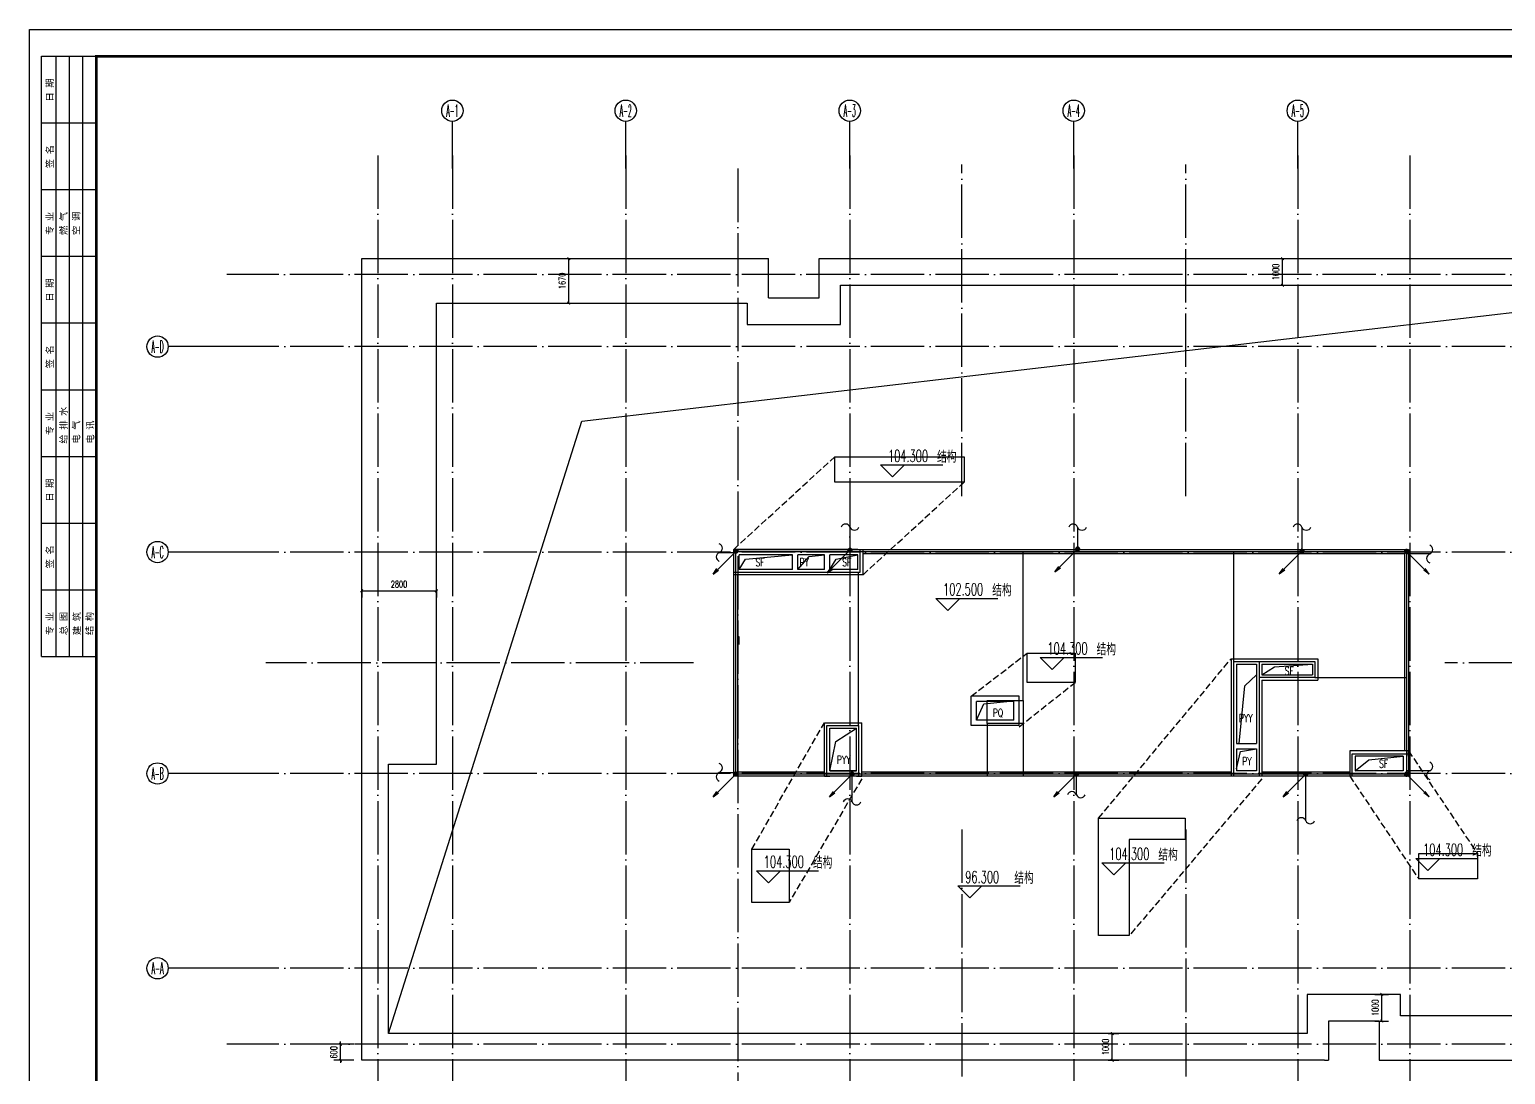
# Model space of a CAD drawing. Extents: x 1980812 to 2226895, y -554123 to 281606.
# Drawn here: x 1980812 to 2036154, y -533892 to -494723 of the extents above; entities that cross this region are included whole.
import ezdxf
from ezdxf.enums import TextEntityAlignment as Align

# ---------------------------------------------------------------- set-up
doc = ezdxf.new("R2010")
doc.units = 0
doc.header["$LTSCALE"] = 1000
doc.header["$MEASUREMENT"] = 0
doc.linetypes.add('DASH', pattern=[0.35, 0.25, -0.1])
doc.linetypes.add('DOTE', pattern=[2.42, 2, -0.2, 0.02, -0.2])
doc.layers.get('Defpoints').update_dxf_attribs({"color": 8})
for name, color, linetype in [('$TD_AUDIT_GENERATED_(158)', 8, 'Continuous'), ('$TD_AUDIT_GENERATED_(1F3)', 7, 'Continuous'), ('$TD_AUDIT_GENERATED_(210)', 8, 'Continuous'), ('1', 1, 'Continuous'), ('AXIS', 7, 'Continuous'), ('AXIS_TEXT', 7, 'Continuous'), ('CURTWALL', 8, 'Continuous'), ('DIM_ELEV', 8, 'Continuous'), ('DIM_SYMB', 8, 'Continuous'), ('dote', 8, 'DOTE'), ('DQ1', 1, 'Continuous'), ('DQ2', 2, 'Continuous'), ('DQ7', 7, 'Continuous'), ('DQFL', 2, 'X_LINE'), ('DQK1', 1, 'Continuous'), ('DQK7', 7, 'Continuous'), ('PUB_DIM', 8, 'Continuous'), ('TK', 1, 'Continuous'), ('WALL', 7, 'Continuous')]:
    doc.layers.add(name, color=color, linetype=linetype)
doc.styles.add('_TCH_AXIS', font='COMPLEX', dxfattribs={"bigfont": 'GBCBIG'})
doc.styles.add('_TCH_DIM_T3', font='SIMPLEX', dxfattribs={"width": 0.705882, "bigfont": 'GBCBIG'})
doc.styles.add('COMPLEX', font='COMPLEX')
doc.styles.add('D8', font='txtw.shx', dxfattribs={"width": 0.7, "bigfont": 'hztxtw.shx'})
doc.styles.add('HZTXTW', font='txtw.shx', dxfattribs={"width": 0.6, "bigfont": 'hztxtw.shx'})
doc.styles.add('SONGTI', font='', dxfattribs={"width": 1.1})
doc.styles.get("Standard").update_dxf_attribs({"font": 'gbenor.shx', "bigfont": 'gbcbig.shx'})
doc.styles.get('SONGTI').set_extended_font_data('NSimSun')
doc.linetypes.add('X_LINE', pattern='A,0.5,["X",Standard,S=0.2,R=0,X=0,Y=-0.08],0.5', length=1)
doc.dimstyles.new('_TCH_ARCH&&100', dxfattribs={"dimtxt": 255, "dimasz": 100, "dimexe": 250, "dimexo": 300, "dimgap": 122.5, "dimtad": 1, "dimdec": 0, "dimzin": 0, "dimdsep": 46, "dimtxsty": '_TCH_DIM_T3', "dimblk": 'ARCHTICK', "dimcen": 0.09, "dimclrt": 7, "dimazin": 2, "dimtfac": 1, "dimtdec": 0, "dimtix": 1, "dimtmove": 2, "dimatfit": 3, "dimfxl": 1, "dimtolj": 1, "dimtzin": 0, "dimarcsym": 0})

# ---------------------------------------------------------------- blocks, each defined once
blk = doc.blocks.new('_AXISO')
blk.add_circle((0, 0), 0.5)
at = {"layer": 'AXIS_TEXT', "style": 'COMPLEX', "width": 1.041667}
blk.add_attdef('A', text='', height=0.56, dxfattribs=at).set_placement((-0.25, -0.28), (0.25, -0.28), align=Align.FIT)
blk = doc.blocks.new('$TD_AUDIT_GENERATED_(9F)')
at = {"layer": 'AXIS'}
for p, q in [((0, 29979), (0, 31745)), ((6500, 29979), (6500, 31745)), ((14900, 29979), (14900, 31745)), ((23300, 29979), (23300, 31745)), ((31700, 29979), (31700, 31745)), ((-6824, 23300), (-10655, 23300)), ((-6824, 15600), (-10655, 15600)), ((-6824, 7300), (-10655, 7300)), ((-6824, 0), (-10655, 0))]:
    blk.add_line(p, q, dxfattribs=at)
at = {"layer": 'dote'}
for p, q in [((-2800, 30469), (-2800, -6248)), ((0, 30469), (0, -6248)), ((6500, 30469), (6500, -6248)), ((14900, 30469), (14900, -6248)), ((23300, 30469), (23300, -6248)), ((31700, 30469), (31700, -6248)), ((35900, 30469), (35900, -5250)), ((10700, 29972), (10700, -5320)), ((19100, 17700), (19100, 30123)), ((27500, 17700), (27500, 30123)), ((56411, 26000), (-8456, 26000)), ((56413, 23300), (-8454, 23300)), ((56413, 15600), (-8454, 15600)), ((9046, 11450), (-6998, 11450)), ((54631, 11450), (37209, 11450)), ((56413, 7300), (-8454, 7300)), ((19100, 5200), (19100, -5320)), ((27500, 5200), (27500, -4850)), ((56413, 0), (-8454, 0)), ((56413, -2850), (-8454, -2850))]:
    blk.add_line(p, q, dxfattribs=at)
at = {"layer": 'AXIS'}
ref = blk.add_blockref('_AXISO', (0, 32145), dxfattribs=dict(at, xscale=800, yscale=800, zscale=800))
ref.add_attrib('A', 'A-1', dxfattribs={"layer": 'AXIS_TEXT', "height": 452.5, "style": '_TCH_AXIS', "width": 0.375}).set_placement((-226, 31919), (226, 31919), align=Align.FIT)
ref = blk.add_blockref('_AXISO', (6500, 32145), dxfattribs=dict(at, xscale=800, yscale=800, zscale=800))
ref.add_attrib('A', 'A-2', dxfattribs={"layer": 'AXIS_TEXT', "height": 452.5, "style": '_TCH_AXIS', "width": 0.344262}).set_placement((6274, 31919), (6726, 31919), align=Align.FIT)
ref = blk.add_blockref('_AXISO', (14900, 32145), dxfattribs=dict(at, xscale=800, yscale=800, zscale=800))
ref.add_attrib('A', 'A-3', dxfattribs={"layer": 'AXIS_TEXT', "height": 452.5, "style": '_TCH_AXIS', "width": 0.344262}).set_placement((14674, 31919), (15126, 31919), align=Align.FIT)
ref = blk.add_blockref('_AXISO', (23300, 32145), dxfattribs=dict(at, xscale=800, yscale=800, zscale=800))
ref.add_attrib('A', 'A-4', dxfattribs={"layer": 'AXIS_TEXT', "height": 452.5, "style": '_TCH_AXIS', "width": 0.333333}).set_placement((23074, 31919), (23526, 31919), align=Align.FIT)
ref = blk.add_blockref('_AXISO', (31700, 32145), dxfattribs=dict(at, xscale=800, yscale=800, zscale=800))
ref.add_attrib('A', 'A-5', dxfattribs={"layer": 'AXIS_TEXT', "height": 452.5, "style": '_TCH_AXIS', "width": 0.344262}).set_placement((31474, 31919), (31926, 31919), align=Align.FIT)
ref = blk.add_blockref('_AXISO', (-11055, 23300), dxfattribs=dict(at, xscale=800, yscale=800, zscale=800))
ref.add_attrib('A', 'A-D', dxfattribs={"layer": 'AXIS_TEXT', "height": 452.5, "style": '_TCH_AXIS', "width": 0.328125}).set_placement((-11281, 23074), (-10828, 23074), align=Align.FIT)
ref = blk.add_blockref('_AXISO', (-11055, 15600), dxfattribs=dict(at, xscale=800, yscale=800, zscale=800))
ref.add_attrib('A', 'A-C', dxfattribs={"layer": 'AXIS_TEXT', "height": 452.5, "style": '_TCH_AXIS', "width": 0.33871}).set_placement((-11281, 15374), (-10828, 15374), align=Align.FIT)
ref = blk.add_blockref('_AXISO', (-11055, 7300), dxfattribs=dict(at, xscale=800, yscale=800, zscale=800))
ref.add_attrib('A', 'A-B', dxfattribs={"layer": 'AXIS_TEXT', "height": 452.5, "style": '_TCH_AXIS', "width": 0.328125}).set_placement((-11281, 7074), (-10828, 7074), align=Align.FIT)
ref = blk.add_blockref('_AXISO', (-11055, 0), dxfattribs=dict(at, xscale=800, yscale=800, zscale=800))
ref.add_attrib('A', 'A-A', dxfattribs={"layer": 'AXIS_TEXT', "height": 452.5, "style": '_TCH_AXIS', "width": 0.323077}).set_placement((-11281, -226), (-10828, -226), align=Align.FIT)
blk = doc.blocks.new('_ArchTick')
at = {"color": 0, "linetype": 'ByBlock', "const_width": 0.4}
blk.add_lwpolyline([(-0.5, -0.5), (0.5, 0.5)], dxfattribs=at)
blk = doc.blocks.new('*D213')
at = {"layer": 'Defpoints', "color": 0, "transparency": 16777216}
for p in [(1992470, -532760), (1993267, -532760), (1993267, -533360)]:
    blk.add_point(p, dxfattribs=at)
at = {"layer": 'PUB_DIM', "color": 0, "lineweight": -2, "transparency": 16777216}
for p, q in [((1992967, -532760), (1992220, -532760)), ((1992470, -532760), (1992470, -532660)), ((1992470, -533360), (1992470, -532760)), ((1992967, -533360), (1992220, -533360)), ((1992470, -533360), (1992470, -533460))]:
    blk.add_line(p, q, dxfattribs=at)
at = {"layer": 'PUB_DIM', "color": 0, "lineweight": -2, "transparency": 16777216, "xscale": 100, "yscale": 100, "zscale": 100}
for p, rotation in [((1992470, -532760), 270), ((1992470, -533360), 90)]:
    blk.add_blockref('_ArchTick', p, dxfattribs=dict(at, rotation=rotation))
at = {"layer": 'PUB_DIM', "color": 7, "transparency": 16777216, "insert": (1992220, -533060), "char_height": 255, "attachment_point": 5, "rotation": 90, "style": '_TCH_DIM_T3'}
blk.add_mtext('\\A1;600', dxfattribs=at)
blk = doc.blocks.new('*D214')
at = {"layer": 'Defpoints', "color": 0, "transparency": 16777216}
for p in [(2030950, -530890), (2031520, -530890), (2030950, -531890)]:
    blk.add_point(p, dxfattribs=at)
at = {"layer": 'PUB_DIM', "color": 0, "lineweight": -2, "transparency": 16777216}
for p, q in [((2031250, -530890), (2031770, -530890)), ((2031520, -531890), (2031520, -530890)), ((2031250, -531890), (2031770, -531890))]:
    blk.add_line(p, q, dxfattribs=at)
at = {"layer": 'PUB_DIM', "color": 0, "lineweight": -2, "transparency": 16777216, "xscale": 100, "yscale": 100, "zscale": 100}
for p, rotation in [((2031520, -530890), 90), ((2031520, -531890), 270)]:
    blk.add_blockref('_ArchTick', p, dxfattribs=dict(at, rotation=rotation))
at = {"layer": 'PUB_DIM', "color": 7, "transparency": 16777216, "insert": (2031270, -531390), "char_height": 255, "attachment_point": 5, "rotation": 90, "style": '_TCH_DIM_T3'}
blk.add_mtext('\\A1;1000', dxfattribs=at)
blk = doc.blocks.new('*D215')
at = {"layer": 'Defpoints', "color": 0, "transparency": 16777216}
for p in [(1993267, -515401), (1996067, -515401), (1996067, -515765)]:
    blk.add_point(p, dxfattribs=at)
at = {"layer": 'PUB_DIM', "color": 0, "lineweight": -2, "transparency": 16777216}
for p, q in [((1993267, -515701), (1993267, -516015)), ((1993267, -515765), (1996067, -515765)), ((1996067, -515701), (1996067, -516015))]:
    blk.add_line(p, q, dxfattribs=at)
at = {"layer": 'PUB_DIM', "color": 0, "lineweight": -2, "transparency": 16777216, "xscale": 100, "yscale": 100, "zscale": 100, "rotation": 180}
blk.add_blockref('_ArchTick', (1993267, -515765), dxfattribs=at)
at = {"layer": 'PUB_DIM', "color": 0, "lineweight": -2, "transparency": 16777216, "xscale": 100, "yscale": 100, "zscale": 100}
blk.add_blockref('_ArchTick', (1996067, -515765), dxfattribs=at)
at = {"layer": 'PUB_DIM', "color": 7, "transparency": 16777216, "insert": (1994667, -515515), "char_height": 255, "attachment_point": 5, "style": '_TCH_DIM_T3'}
blk.add_mtext('\\A1;2800', dxfattribs=at)
blk = doc.blocks.new('*D216')
at = {"layer": 'Defpoints', "color": 0, "transparency": 16777216}
for p in [(2026808, -503310), (2027790, -503310), (2026808, -504310)]:
    blk.add_point(p, dxfattribs=at)
at = {"layer": 'PUB_DIM', "color": 0, "lineweight": -2, "transparency": 16777216}
for p, q in [((2027108, -503310), (2028040, -503310)), ((2027790, -504310), (2027790, -503310)), ((2027108, -504310), (2028040, -504310))]:
    blk.add_line(p, q, dxfattribs=at)
at = {"layer": 'PUB_DIM', "color": 0, "lineweight": -2, "transparency": 16777216, "xscale": 100, "yscale": 100, "zscale": 100}
for p, rotation in [((2027790, -503310), 90), ((2027790, -504310), 270)]:
    blk.add_blockref('_ArchTick', p, dxfattribs=dict(at, rotation=rotation))
at = {"layer": 'PUB_DIM', "color": 7, "transparency": 16777216, "insert": (2027540, -503810), "char_height": 255, "attachment_point": 5, "rotation": 90, "style": '_TCH_DIM_T3'}
blk.add_mtext('\\A1;1000', dxfattribs=at)
blk = doc.blocks.new('*D217')
at = {"layer": 'Defpoints', "color": 0, "transparency": 16777216}
for p in [(2000891, -503310), (2001034, -503310), (2000891, -504980)]:
    blk.add_point(p, dxfattribs=at)
at = {"layer": 'PUB_DIM', "color": 0, "lineweight": -2, "transparency": 16777216}
for p, q in [((2001034, -504980), (2001034, -503310)), ((2001191, -503310), (2001284, -503310)), ((2001191, -504980), (2001284, -504980))]:
    blk.add_line(p, q, dxfattribs=at)
at = {"layer": 'PUB_DIM', "color": 0, "lineweight": -2, "transparency": 16777216, "xscale": 100, "yscale": 100, "zscale": 100}
for p, rotation in [((2001034, -503310), 90), ((2001034, -504980), 270)]:
    blk.add_blockref('_ArchTick', p, dxfattribs=dict(at, rotation=rotation))
at = {"layer": 'PUB_DIM', "color": 7, "transparency": 16777216, "insert": (2000784, -504145), "char_height": 255, "attachment_point": 5, "rotation": 90, "style": '_TCH_DIM_T3'}
blk.add_mtext('\\A1;1670', dxfattribs=at)
blk = doc.blocks.new('*D218')
at = {"layer": 'Defpoints', "color": 0, "transparency": 16777216}
for p in [(2020960, -532360), (2021409, -532360), (2020960, -533360)]:
    blk.add_point(p, dxfattribs=at)
at = {"layer": 'PUB_DIM', "color": 0, "lineweight": -2, "transparency": 16777216}
for p, q in [((2021260, -532360), (2021659, -532360)), ((2021409, -533360), (2021409, -532360)), ((2021260, -533360), (2021659, -533360))]:
    blk.add_line(p, q, dxfattribs=at)
at = {"layer": 'PUB_DIM', "color": 0, "lineweight": -2, "transparency": 16777216, "xscale": 100, "yscale": 100, "zscale": 100}
for p, rotation in [((2021409, -532360), 90), ((2021409, -533360), 270)]:
    blk.add_blockref('_ArchTick', p, dxfattribs=dict(at, rotation=rotation))
at = {"layer": 'PUB_DIM', "color": 7, "transparency": 16777216, "insert": (2021159, -532860), "char_height": 255, "attachment_point": 5, "rotation": 90, "style": '_TCH_DIM_T3'}
blk.add_mtext('\\A1;1000', dxfattribs=at)
blk = doc.blocks.new('*X251')
at = {"color": 0}
for p, q in [((126, 2940), (274, 2940)), ((128, 2970), (272, 2970)), ((137, 2910), (263, 2910)), ((144, 3000), (256, 3000)), ((173, 2880), (227, 2880))]:
    blk.add_line(p, q, dxfattribs=at)
blk = doc.blocks.new('j')
at = {"layer": '1', "color": 7}
blk.add_line((850, 850), (850, 850), dxfattribs=at)
blk.add_line((850, 850), (850, 850), dxfattribs=at)
blk.add_line((850, 850), (850, 850), dxfattribs=at)
blk.add_line((850, 850), (850, 850), dxfattribs=at)
blk.add_line((850, 850), (850, 850), dxfattribs=at)
blk.add_line((850, 850), (850, 850), dxfattribs=at)
blk.add_line((850, 850), (850, 850), dxfattribs=at)
blk.add_line((850, 850), (850, 850), dxfattribs=at)
blk.add_line((850, 850), (850, 850), dxfattribs=at)
blk.add_line((850, 850), (850, 850), dxfattribs=at)
blk.add_line((850, 850), (850, 850), dxfattribs=at)
blk.add_line((850, 850), (850, 850), dxfattribs=at)
blk.add_line((850, 850), (850, 850), dxfattribs=at)
blk.add_line((850, 850), (850, 850), dxfattribs=at)
blk.add_line((850, 850), (850, 850), dxfattribs=at)
blk.add_line((850, 850), (850, 850), dxfattribs=at)
blk.add_line((850, 850), (850, 850), dxfattribs=at)
blk.add_line((850, 850), (850, 850), dxfattribs=at)
at = {"layer": 'DQK1'}
blk.add_circle((0, 0), 75, dxfattribs=at)
at = {"layer": 'DQK7'}
for p, q in [((0, 0), (850, 850)), ((850, 850), (647, 703)), ((850, 850), (703, 647))]:
    blk.add_line(p, q, dxfattribs=at)
at = {"layer": 'DQK1'}
blk.add_blockref('*X251', (-200, -2950), dxfattribs=at)
blk = doc.blocks.new('pzh')
at = {"layer": 'DQK1'}
for centre, start, end in [((-61, 165), 290.3188, 69.6812), ((61, -165), 110.3188, 249.6812)]:
    blk.add_arc(centre, 176, start, end, dxfattribs=at)
blk = doc.blocks.new('$TD_AUDIT_GENERATED_(62C)')
at = {"layer": 'TK'}
for p, q in [((115148889, 23475903), (115148889, 23483403)), ((115148889, 23483403), (115150939, 23483403)), ((115149439, 23475903), (115149439, 23483403)), ((115149939, 23475903), (115149939, 23483403)), ((115150439, 23475903), (115150439, 23483403)), ((115150939, 23475903), (115150939, 23483403)), ((115148889, 23480903), (115150939, 23480903)), ((115148889, 23478403), (115150939, 23478403)), ((115148889, 23468403), (115148889, 23475903)), ((115148889, 23475903), (115150939, 23475903)), ((115149439, 23468403), (115149439, 23475903)), ((115149939, 23468403), (115149939, 23475903)), ((115150439, 23468403), (115150439, 23475903)), ((115150939, 23468403), (115150939, 23475903)), ((115148889, 23473403), (115150939, 23473403)), ((115148889, 23470903), (115150939, 23470903)), ((115148889, 23460903), (115148889, 23468403)), ((115148889, 23468403), (115150939, 23468403)), ((115149439, 23460903), (115149439, 23468403)), ((115149939, 23460903), (115149939, 23468403)), ((115150439, 23460903), (115150439, 23468403)), ((115150939, 23460903), (115150939, 23468403)), ((115148889, 23465903), (115150939, 23465903)), ((115148889, 23463403), (115150939, 23463403)), ((115148889, 23460903), (115150939, 23460903))]:
    blk.add_line(p, q, dxfattribs=at)
at = {"layer": 'TK', "style": 'SONGTI'}
for s, p in [('\\M+5C8D5 \\M+5C6DA', (115149324, 23481702)), ('\\M+5C7A9 \\M+5C3FB', (115149324, 23479202)), ('\\M+5C8BC \\M+5C6F8', (115149842, 23476702)), ('\\M+5D7A8 \\M+5D2B5', (115149324, 23476702)), ('\\M+5BFD5 \\M+5B5F7', (115150316, 23476702)), ('\\M+5C8D5 \\M+5C6DA', (115149324, 23474202)), ('\\M+5C7A9 \\M+5C3FB', (115149324, 23471702)), ('\\M+5D7A8 \\M+5D2B5', (115149324, 23469202)), ('\\M+5B8F8 \\M+5C5C5 \\M+5CBAE', (115149842, 23468880)), ('\\M+5B5E7 \\M+5C6F8', (115150316, 23468880)), ('\\M+5B5E7 \\M+5D1B6', (115150842, 23468880)), ('\\M+5C8D5 \\M+5C6DA', (115149324, 23466702)), ('\\M+5C7A9 \\M+5C3FB', (115149324, 23464202)), ('\\M+5D7A8 \\M+5D2B5', (115149324, 23461702)), ('\\M+5D7DC \\M+5CDBC', (115149842, 23461702)), ('\\M+5BDA8 \\M+5D6FE', (115150342, 23461702)), ('\\M+5BDE1 \\M+5B9B9', (115150816, 23461702))]:
    blk.add_text(s, height=250, rotation=90, dxfattribs=at).set_placement(p)
blk = doc.blocks.new('tu kuang A1 A')
at = {"layer": 'TK'}
blk.add_lwpolyline([(0, 59400), (84100, 59400), (84100, 0), (0, 0)], close=True, dxfattribs=at)
at = {"layer": 'TK', "const_width": 100}
blk.add_lwpolyline([(83100, 1000), (83100, 58400), (2500, 58400), (2500, 1000)], close=True, dxfattribs=at)
at = {"layer": 'TK'}
blk.add_blockref('$TD_AUDIT_GENERATED_(62C)', (-115148439, -23425003), dxfattribs=at)

msp = doc.modelspace()

# ---------------------------------------------------------------- linework, layer by layer
at = {"layer": '$TD_AUDIT_GENERATED_(158)', "color": 2}
for p, q in [((1993266.5, -503309.9), (2008516.5, -503309.9)), ((1993266.5, -521509.9), (1993266.5, -503309.9)), ((2008516.5, -504779.9), (2008516.5, -503309.9)), ((2010416.5, -504779.9), (2010416.5, -503309.9)), ((2010416.5, -503309.9), (2010616.5, -503309.9)), ((2010616.5, -503309.9), (2046166.5, -503309.9)), ((2011216.5, -504909.9), (2011216.5, -504309.9)), ((1996066.5, -522259.9), (1996066.5, -504979.9)), ((1996066.5, -504979.9), (2007716.5, -504979.9)), ((2008516.5, -504779.9), (2010416.5, -504779.9)), ((1993266.5, -533359.9), (1993266.5, -521509.9)), ((1994266.5, -522259.9), (1996066.5, -522259.9)), ((2028716.5, -531759.9), (2028716.5, -532359.9)), ((2031416.5, -531889.9), (2029516.5, -531889.9)), ((2029516.5, -531889.9), (2029516.5, -533359.9)), ((2031416.5, -531889.9), (2031416.5, -533359.9)), ((2029366.5, -533359.9), (1993266.5, -533359.9)), ((2029366.5, -533359.9), (2029516.5, -533359.9)), ((2031416.5, -533359.9), (2046166.5, -533359.9))]:
    msp.add_line(p, q, dxfattribs=at)
for points in [[(2007716.5, -504979.9), (2007716.5, -505779.9), (2011216.5, -505779.9), (2011216.5, -504309.9)], [(2043366.5, -515009.9), (2043366.5, -531689.9), (2032216.5, -531689.9), (2032216.5, -530889.9), (2028716.5, -530889.9), (2028716.5, -532359.9), (1994266.5, -532359.9)]]:
    msp.add_lwpolyline(points, dxfattribs=at)
at = {"layer": '$TD_AUDIT_GENERATED_(210)'}
for p, q in [((2032316.5, -521959.9), (2032316.5, -522509.9)), ((2010816.5, -522509.9), (2011816.5, -522509.9))]:
    msp.add_line(p, q, dxfattribs=at)
for points in [[(1994266.5, -532359.9), (2001517.3, -509399.7), (2045166.5, -504309.9)], [(2007416.5, -514959.9), (2007658.5, -514571.9), (2009416.5, -514409.9)], [(2009616.5, -514959.9), (2010048.8, -514475.3), (2010616.5, -514409.9)], [(2010816.5, -514959.9), (2011058.5, -514571.9), (2011866.5, -514409.9)], [(2012066.5, -514359.9), (2032366.5, -514359.9), (2032366.5, -521759.9)], [(2010616.5, -522559.9), (2007366.5, -522559.9), (2007366.5, -515159.9)], [(2027016.5, -518909.9), (2027490.4, -518614.9), (2028916.5, -518509.9)], [(2026166.5, -521484.9), (2026386.2, -519323.7), (2026816.5, -518909.9)], [(2016316.5, -520609.9), (2016596.2, -520001.8), (2017456.5, -519909.9)], [(2010816.5, -522509.9), (2011039.3, -521416.6), (2011816.5, -520909.9)], [(2026066.5, -522434.9), (2026218, -521781.3), (2026816.5, -521684.9)], [(2030516.5, -522509.9), (2031028, -522094.3), (2032316.5, -521959.9)], [(2025866.5, -522559.9), (2012016.5, -522559.9)], [(2030316.5, -522559.9), (2027016.5, -522559.9)]]:
    msp.add_lwpolyline(points, dxfattribs=at)
for points in [[(2011003.2, -510737.6), (2015853.2, -510737.6), (2015853.2, -511687.6), (2011003.2, -511687.6)], [(2007216.5, -514209.9), (2032516.5, -514209.9), (2032516.5, -522709.9), (2007216.5, -522709.9)], [(2018223.4, -518093.6), (2020023.4, -518093.6), (2020023.4, -519193.6), (2018223.4, -519193.6)], [(2020899.7, -524286.9), (2024149.7, -524286.9), (2024149.7, -525086.9), (2022049.7, -525086.9), (2022049.7, -528686.9), (2020899.7, -528686.9)], [(2007892.7, -525448.6), (2009292.7, -525448.6), (2009292.7, -527448.6), (2007892.7, -527448.6)], [(2032901.2, -525614.1), (2035101.2, -525614.1), (2035101.2, -526564.1), (2032901.2, -526564.1)]]:
    msp.add_lwpolyline(points, close=True, dxfattribs=at)
at = {"layer": 'CURTWALL'}
for p, q in [((2011216.5, -504309.9), (2045166.5, -504309.9)), ((1994266.5, -532359.9), (1994266.5, -522259.9))]:
    msp.add_line(p, q, dxfattribs=at)
at = {"layer": 'DIM_ELEV'}
for p, q in [((2013173.7, -511494.1), (2012723.7, -511044.1)), ((2012723.7, -511044.1), (2015057.5, -511044.1)), ((2013173.7, -511494.1), (2013623.7, -511044.1)), ((2015240.2, -516495.2), (2014790.2, -516045.2)), ((2014790.2, -516045.2), (2017124, -516045.2)), ((2015240.2, -516495.2), (2015690.2, -516045.2)), ((2019154.7, -518711.6), (2018704.7, -518261.6)), ((2018704.7, -518261.6), (2021038.5, -518261.6)), ((2019154.7, -518711.6), (2019604.7, -518261.6)), ((2008517.7, -526703.6), (2008067.7, -526253.6)), ((2008067.7, -526253.6), (2010401.5, -526253.6)), ((2008517.7, -526703.6), (2008967.7, -526253.6)), ((2021470.7, -526410.6), (2021020.7, -525960.6)), ((2021020.7, -525960.6), (2023354.5, -525960.6)), ((2021470.7, -526410.6), (2021920.7, -525960.6)), ((2033237.7, -526251.1), (2032787.7, -525801.1)), ((2032787.7, -525801.1), (2035121.5, -525801.1)), ((2033237.7, -526251.1), (2033687.7, -525801.1)), ((2016070.3, -527276.1), (2015620.3, -526826.1)), ((2015620.3, -526826.1), (2017954, -526826.1)), ((2016070.3, -527276.1), (2016520.3, -526826.1))]:
    msp.add_line(p, q, dxfattribs=at)
at = {"layer": 'DIM_SYMB', "linetype": 'DASH'}
for p, q in [((2007216.5, -514209.9), (2011003.2, -510737.6)), ((2012066.5, -515159.9), (2015853.2, -511687.6)), ((2016116.5, -519709.9), (2018223.4, -518093.6)), ((2020899.7, -524286.9), (2025866.5, -518309.9)), ((2017916.5, -520859.9), (2020023.4, -519193.6)), ((2007892.7, -525448.6), (2010616.5, -520709.9)), ((2032516.5, -521759.9), (2035101.2, -525614.1)), ((2012016.5, -522809.9), (2009292.7, -527448.6)), ((2027016.5, -522809.9), (2022049.7, -528686.9)), ((2030316.5, -522709.9), (2032901.2, -526564.1))]:
    msp.add_line(p, q, dxfattribs=at)
at = {"layer": 'DQFL', "linetype": 'X_LINE'}
for p, q in [((2011576, -513374.6), (2011576, -514284.9)), ((2020110.5, -513374.6), (2020110, -514284.9)), ((2028522.1, -513374.6), (2028522.1, -514284.9)), ((2006676.8, -514327.9), (2007291.5, -514327.9)), ((2018068.8, -519875.8), (2018068.8, -514284.9)), ((2025968, -518415.6), (2025968, -514284.9)), ((2033312.6, -514381.4), (2032441.5, -514381.4)), ((2011896.9, -520814.8), (2011897, -515068.2)), ((2029004.8, -519010.8), (2032441.5, -519010.8)), ((2016721.4, -520741.6), (2016721.4, -522709.9)), ((2018068.8, -520741.6), (2018068.8, -522709.9)), ((2006676.8, -522567.4), (2007291.5, -522567.4)), ((2011654.7, -523675.7), (2011654.7, -522634.9)), ((2020063.5, -523405.1), (2020063.5, -522634.9)), ((2028663.6, -524381.8), (2028663.6, -522634.9)), ((2033312.6, -522510.3), (2032441.5, -522510.3))]:
    msp.add_line(p, q, dxfattribs=at)
for points in [[(2007216.5, -515068.1), (2011957.7, -515068.2), (2011957.7, -514209.9)], [(2026923, -518415.6), (2029004.8, -518415.6), (2029004.8, -519010.8), (2026923, -519010.8)], [(2010713.1, -522709.9), (2010713.1, -520814.8), (2011896.9, -520814.8), (2011896.9, -522709.9)], [(2030406.7, -522709.9), (2030406.7, -521876.3), (2032516.5, -521876.3)]]:
    msp.add_lwpolyline(points, dxfattribs=at)
for points in [[(2007291.5, -514284.9), (2032441.5, -514284.9), (2032441.5, -522634.9), (2007291.5, -522634.9)], [(2025968, -518415.6), (2026923, -518415.6), (2026923, -522709.9), (2025968, -522709.9)], [(2016721.4, -519875.8), (2018068.8, -519875.8), (2018068.8, -520741.6), (2016721.4, -520741.6)]]:
    msp.add_lwpolyline(points, close=True, dxfattribs=at)
at = {"layer": 'WALL'}
for p, q in [((2007216.5, -514959.9), (2007216.5, -514209.9)), ((2009516.5, -514209.9), (2007216.5, -514209.9)), ((2007416.5, -514959.9), (2007416.5, -514409.9)), ((2009416.5, -514409.9), (2007416.5, -514409.9)), ((2009416.5, -514959.9), (2009416.5, -514409.9)), ((2010716.5, -514209.9), (2009516.5, -514209.9)), ((2009616.5, -514959.9), (2009616.5, -514409.9)), ((2010616.5, -514409.9), (2009616.5, -514409.9)), ((2010616.5, -514959.9), (2010616.5, -514409.9)), ((2011866.5, -514209.9), (2010716.5, -514209.9)), ((2010816.5, -514959.9), (2010816.5, -514409.9)), ((2011866.5, -514409.9), (2010816.5, -514409.9)), ((2011866.5, -514209.9), (2011866.5, -514209.9)), ((2011866.5, -514209.9), (2012066.5, -514209.9)), ((2011866.5, -514959.9), (2011866.5, -514409.9)), ((2012066.5, -514309.9), (2012066.5, -514209.9)), ((2012066.5, -515159.9), (2012066.5, -514309.9)), ((2007216.5, -514959.9), (2007216.5, -514959.9)), ((2007216.5, -515159.9), (2007216.5, -514959.9)), ((2007316.5, -515159.9), (2007216.5, -515159.9)), ((2009516.5, -515159.9), (2007316.5, -515159.9)), ((2009416.5, -514959.9), (2007416.5, -514959.9)), ((2010716.5, -515159.9), (2009516.5, -515159.9)), ((2010616.5, -514959.9), (2009616.5, -514959.9)), ((2012066.5, -515159.9), (2010716.5, -515159.9)), ((2011866.5, -514959.9), (2010816.5, -514959.9)), ((2025866.5, -518309.9), (2025866.5, -521584.9)), ((2025866.5, -518309.9), (2026916.5, -518309.9)), ((2026066.5, -518509.9), (2026066.5, -521484.9)), ((2026066.5, -518509.9), (2026816.5, -518509.9)), ((2026816.5, -518509.9), (2026816.5, -519009.9)), ((2026916.5, -518309.9), (2029116.5, -518309.9)), ((2027016.5, -518509.9), (2027016.5, -518909.9)), ((2027016.5, -518509.9), (2028916.5, -518509.9)), ((2028916.5, -518509.9), (2028916.5, -518909.9)), ((2029116.5, -518309.9), (2029116.5, -519109.9)), ((2026816.5, -519009.9), (2026816.5, -521484.9)), ((2027016.5, -518909.9), (2028916.5, -518909.9)), ((2027016.5, -519109.9), (2027016.5, -521584.9)), ((2027016.5, -519109.9), (2029116.5, -519109.9)), ((2017916.5, -519709.9), (2016116.5, -519709.9)), ((2016116.5, -520809.9), (2016116.5, -519709.9)), ((2017716.5, -519909.9), (2016316.5, -519909.9)), ((2016316.5, -520609.9), (2016316.5, -519909.9)), ((2017716.5, -520609.9), (2017716.5, -519909.9)), ((2017916.5, -520809.9), (2017916.5, -519709.9)), ((2010616.5, -520709.9), (2012016.5, -520709.9)), ((2010616.5, -522609.9), (2010616.5, -520709.9)), ((2012016.5, -522609.9), (2012016.5, -520709.9)), ((2017716.5, -520609.9), (2016316.5, -520609.9)), ((2010816.5, -520909.9), (2011816.5, -520909.9)), ((2010816.5, -522509.9), (2010816.5, -520909.9)), ((2011816.5, -522509.9), (2011816.5, -520909.9)), ((2017916.5, -520809.9), (2016116.5, -520809.9)), ((2025866.5, -521584.9), (2025866.5, -522609.9)), ((2026066.5, -521484.9), (2026816.5, -521484.9)), ((2026066.5, -521684.9), (2026816.5, -521684.9)), ((2026066.5, -521684.9), (2026066.5, -522509.9)), ((2026816.5, -521684.9), (2026816.5, -522509.9)), ((2027016.5, -521584.9), (2027016.5, -522609.9)), ((2030316.5, -521759.9), (2030316.5, -522609.9)), ((2032416.5, -521759.9), (2030316.5, -521759.9)), ((2032516.5, -521759.9), (2032416.5, -521759.9)), ((2032516.5, -521959.9), (2032516.5, -521759.9)), ((2030516.5, -521959.9), (2030516.5, -522509.9)), ((2032316.5, -521959.9), (2030516.5, -521959.9)), ((2032316.5, -521959.9), (2032316.5, -522509.9)), ((2032516.5, -521959.9), (2032516.5, -522509.9)), ((2032516.5, -521959.9), (2032516.5, -521959.9)), ((2010616.5, -522709.9), (2010616.5, -522609.9)), ((2010616.5, -522709.9), (2010816.5, -522709.9)), ((2011816.5, -522509.9), (2010816.5, -522509.9)), ((2011816.5, -522709.9), (2010816.5, -522709.9)), ((2010816.5, -522709.9), (2010816.5, -522709.9)), ((2011816.5, -522709.9), (2011816.5, -522709.9)), ((2011816.5, -522709.9), (2012016.5, -522709.9)), ((2012016.5, -522709.9), (2012016.5, -522609.9)), ((2025866.5, -522609.9), (2025866.5, -522709.9)), ((2026066.5, -522709.9), (2025866.5, -522709.9)), ((2026816.5, -522509.9), (2026066.5, -522509.9)), ((2026816.5, -522709.9), (2026066.5, -522709.9)), ((2026066.5, -522709.9), (2026066.5, -522709.9)), ((2026816.5, -522709.9), (2026816.5, -522709.9)), ((2027016.5, -522709.9), (2026816.5, -522709.9)), ((2027016.5, -522609.9), (2027016.5, -522709.9)), ((2030316.5, -522609.9), (2030316.5, -522709.9)), ((2030516.5, -522709.9), (2030316.5, -522709.9)), ((2032316.5, -522509.9), (2030516.5, -522509.9)), ((2030516.5, -522709.9), (2030516.5, -522709.9)), ((2032416.5, -522709.9), (2030516.5, -522709.9)), ((2032516.5, -522709.9), (2032416.5, -522709.9)), ((2032516.5, -522509.9), (2032516.5, -522509.9)), ((2032516.5, -522709.9), (2032516.5, -522509.9))]:
    msp.add_line(p, q, dxfattribs=at)

# ---------------------------------------------------------------- block references
at = {"layer": 'DQ1', "ltscale": 0.01, "rotation": 270}
for p in [(2011576, -513374.6), (2020110.5, -513374.6), (2028522.1, -513374.6), (2020063.5, -523405.1), (2011654.7, -523675.7), (2028663.6, -524381.8)]:
    msp.add_blockref('pzh', p, dxfattribs=at)
at = {"layer": 'DQ1', "ltscale": 0.01}
for p in [(2006676.8, -514327.9), (2033312.6, -514381.4), (2006676.8, -522567.4), (2033312.6, -522510.3)]:
    msp.add_blockref('pzh', p, dxfattribs=at)
at = {"layer": 'DQ1', "ltscale": 0.05, "rotation": 180}
for p in [(2007291.5, -514284.9), (2011576, -514242.2), (2020112.3, -514201.3), (2028522.1, -514276.8), (2007291.5, -522634.9), (2011654.7, -522634.9), (2020063.5, -522634.9), (2028663.6, -522634.9)]:
    msp.add_blockref('j', p, dxfattribs=at)
at = {"layer": 'DQ1', "ltscale": 0.05, "xscale": -1, "rotation": 180}
for p in [(2032441.5, -514284.9), (2032441.5, -522634.9)]:
    msp.add_blockref('j', p, dxfattribs=at)
at = {"layer": 'DQ2'}
msp.add_blockref('tu kuang A1 A', (1980812.3, -554123.1), dxfattribs=at)
at = {"layer": 'WALL'}
msp.add_blockref('$TD_AUDIT_GENERATED_(9F)', (1996666.5, -529909.9), dxfattribs=at)

# ---------------------------------------------------------------- texts
at = {"layer": '$TD_AUDIT_GENERATED_(1F3)', "style": 'D8', "width": 0.7}
for s, p in [('SF', (2008203.4, -514694.3)), ('PY', (2009858.2, -514694.3)), ('SF', (2011456.1, -514694.3)), ('SF', (2028047.6, -518765.5)), ('PQ', (2017125.4, -520333.1)), ('PYY', (2026417.5, -520536.6)), ('PYY', (2011342.1, -522091.9)), ('PY', (2026458.9, -522152.2)), ('SF', (2031585.3, -522244.9))]:
    msp.add_text(s, height=300, rotation=0.00057, dxfattribs=at).set_placement(p, align=Align.MIDDLE_CENTER)
at = {"layer": 'DIM_ELEV', "color": 7, "style": 'HZTXTW', "width": 0.6}
for s, p in [('104.300', (2012999.7, -510933.2)), ('\\M+5BDE1\\M+5B9B9', (2014841.4, -510965.1, 0)), ('102.500', (2015066.2, -515934.3)), ('\\M+5BDE1\\M+5B9B9', (2016907.9, -515966.2, 0)), ('104.300', (2018980.7, -518150.7)), ('\\M+5BDE1\\M+5B9B9', (2020822.4, -518182.6, 0)), ('104.300', (2008343.7, -526142.7)), ('\\M+5BDE1\\M+5B9B9', (2010185.4, -526174.6, 0)), ('104.300', (2021296.7, -525849.7)), ('\\M+5BDE1\\M+5B9B9', (2023138.4, -525881.6, 0)), ('104.300', (2033063.7, -525690.2)), ('\\M+5BDE1\\M+5B9B9', (2034905.4, -525722.1, 0)), ('96.300', (2015896.3, -526715.2)), ('\\M+5BDE1\\M+5B9B9', (2017738, -526747.2, 0))]:
    msp.add_text(s, height=450, dxfattribs=at).set_placement(p)
at = {"layer": 'DQ7', "style": 'D8', "width": 0.7}
msp.add_text('1', height=300, dxfattribs=at).set_placement((2007412.8, -517623.1), align=Align.MIDDLE)

# ---------------------------------------------------------------- dimensions: what is measured, and where the dimension line sits
at = {"layer": 'PUB_DIM'}
for p1, p2, distance, picture, middle in [((2000891.5, -504979.9), (2000891.5, -503309.9), -143, '*D217', (2000784.5, -504144.9)), ((2026807.5, -504309.9), (2026807.5, -503309.9), -983, '*D216', (2027540.5, -503809.9)), ((1993266.5, -515401), (1996066.5, -515401), -364, '*D215', (1994666.5, -515515)), ((2030950.5, -531889.9), (2030950.5, -530889.9), -569.5, '*D214', (2031270, -531389.9)), ((2020960.5, -533359.9), (2020960.5, -532359.9), -448.5, '*D218', (2021159, -532859.9)), ((1993266.5, -533359.9), (1993266.5, -532759.9), 796.5, '*D213', (1992220, -533059.9))]:
    dim = msp.add_aligned_dim(p1=p1, p2=p2, distance=distance, dimstyle='_TCH_ARCH&&100', dxfattribs=at)
    dim.commit()
    dim.dimension.update_dxf_attribs({"geometry": picture, "text_midpoint": middle})

doc.saveas('drawing.dxf')
